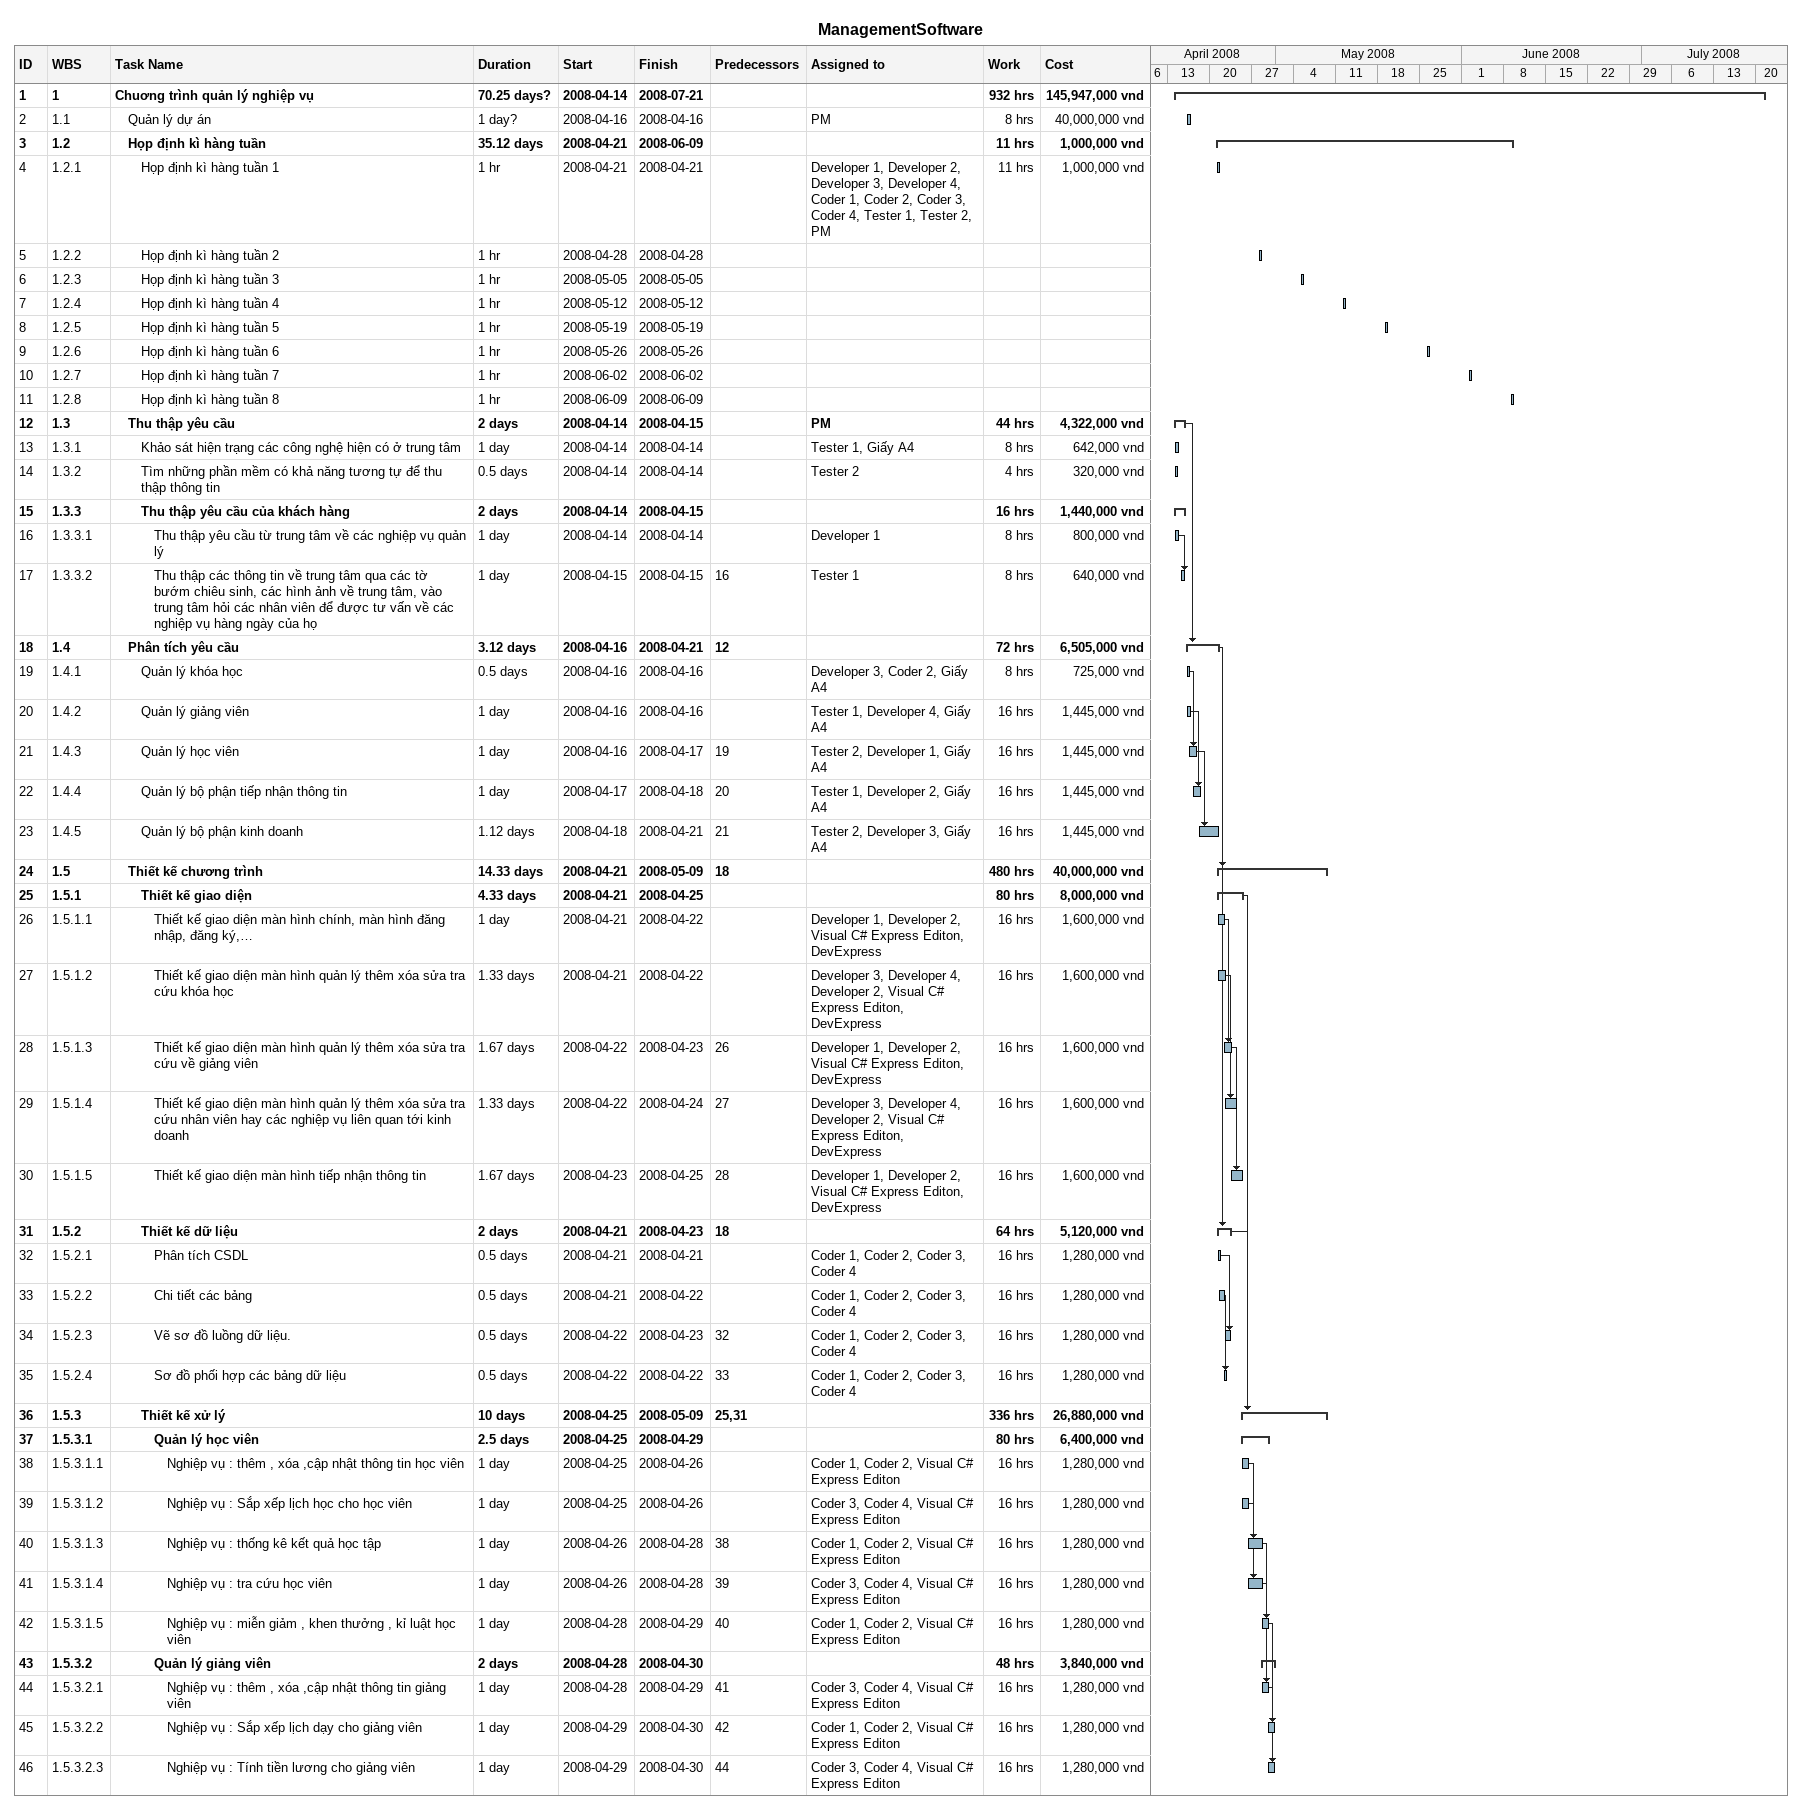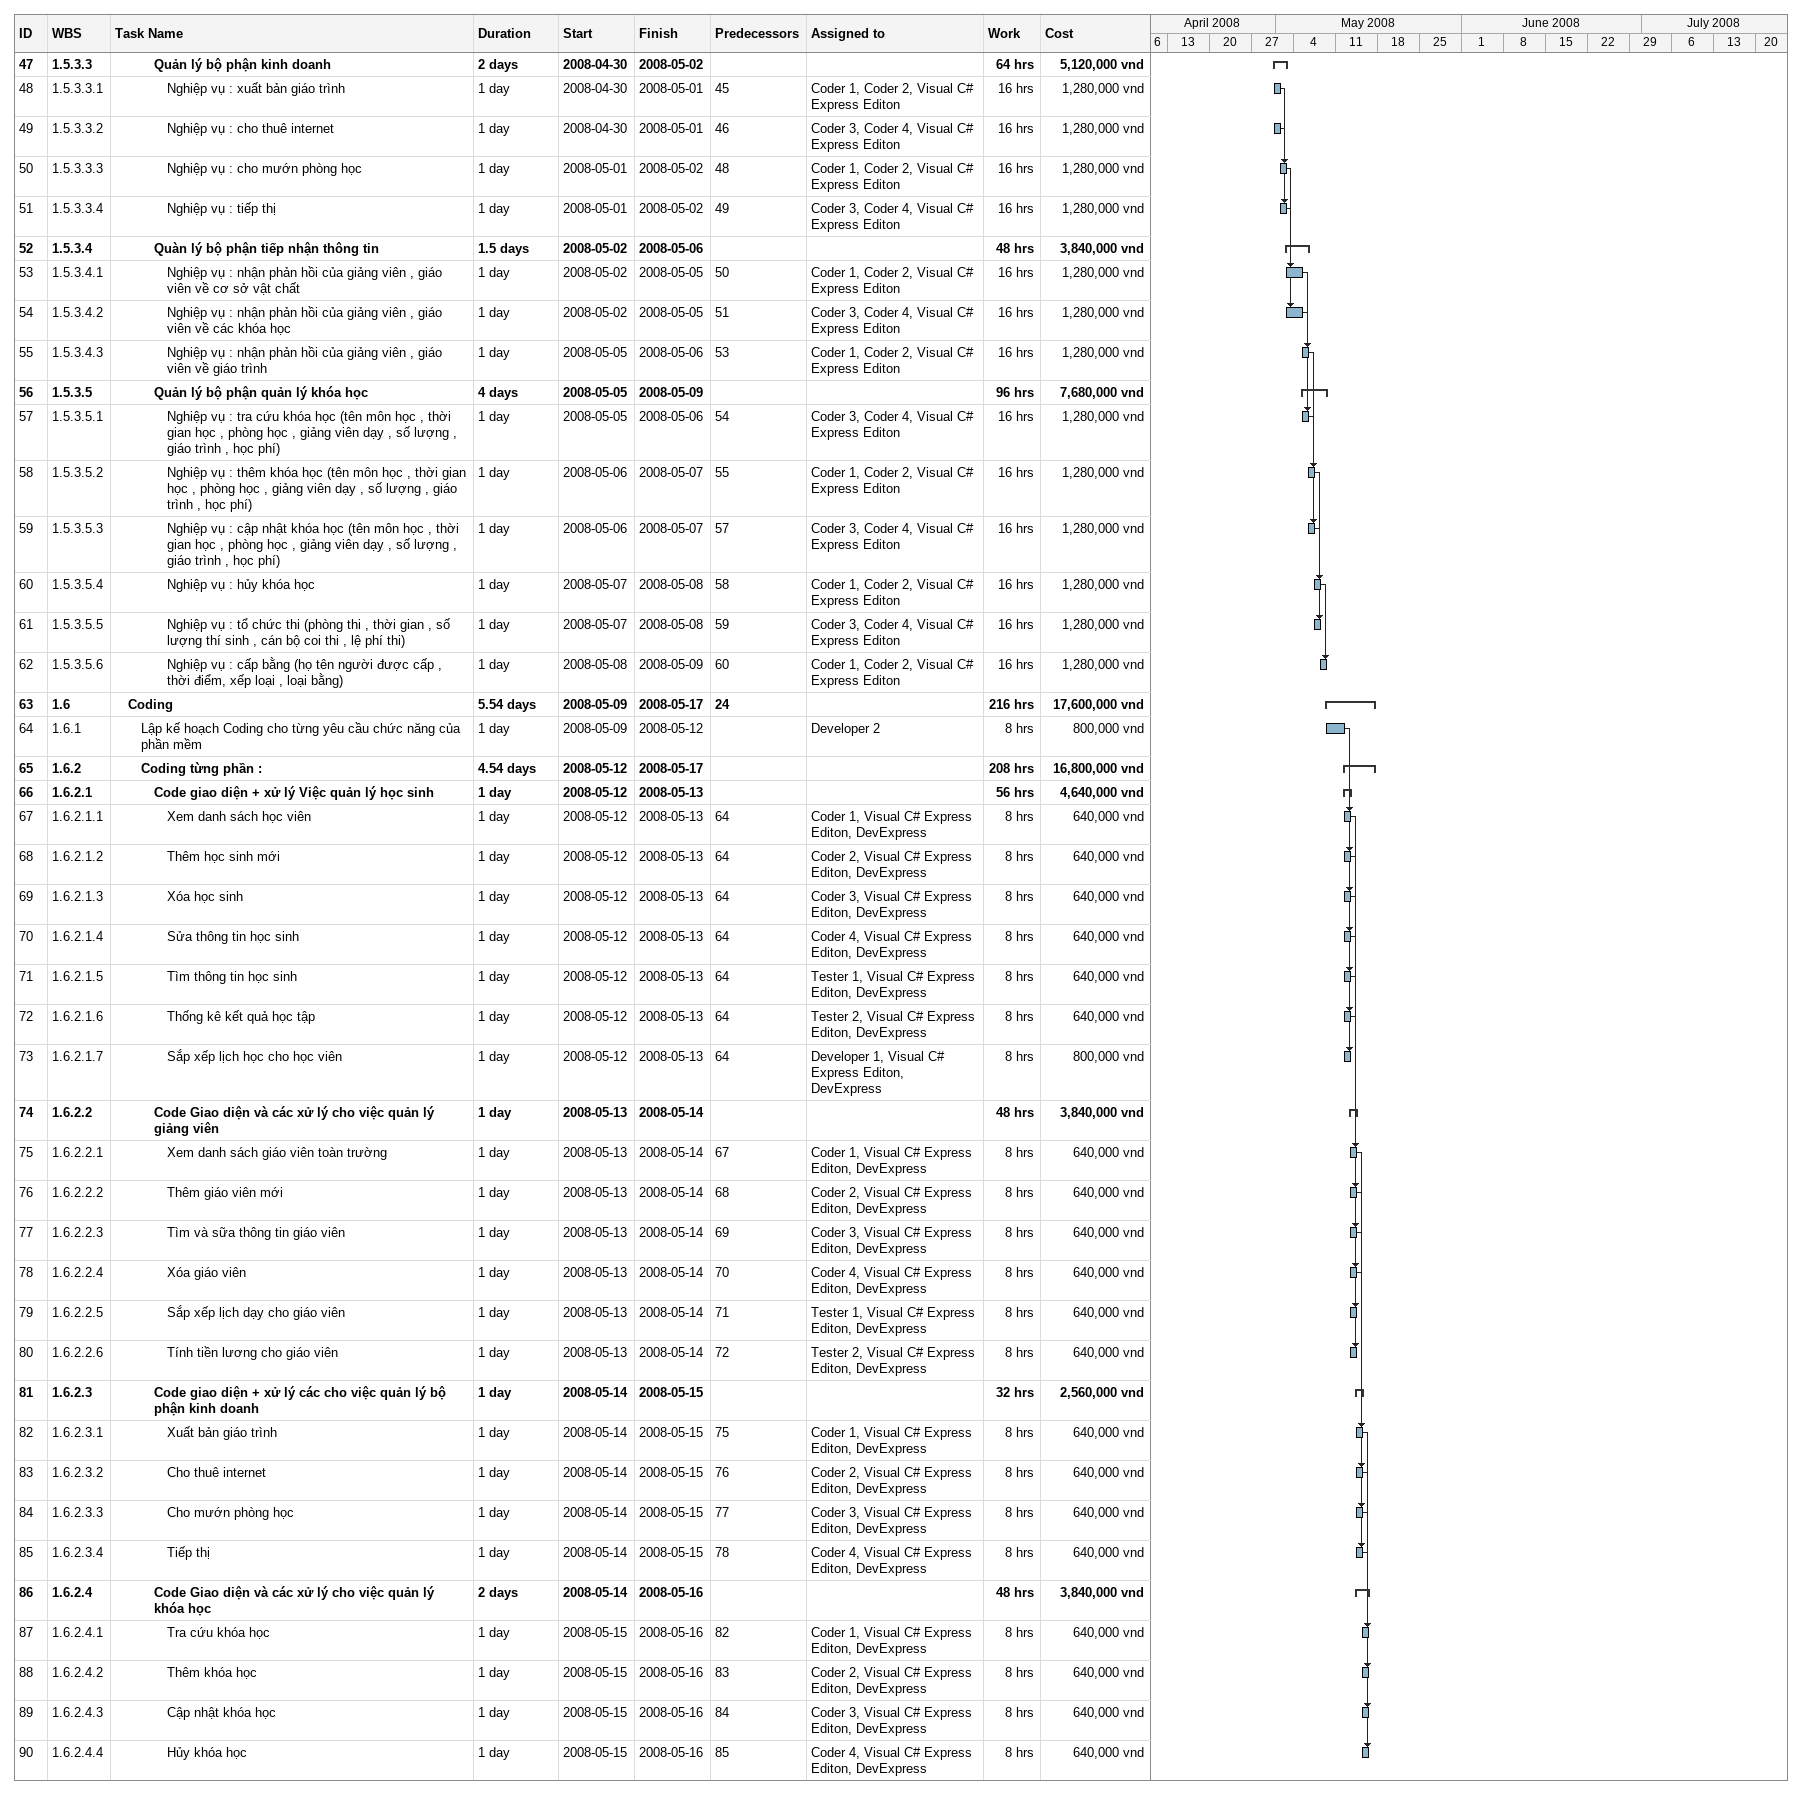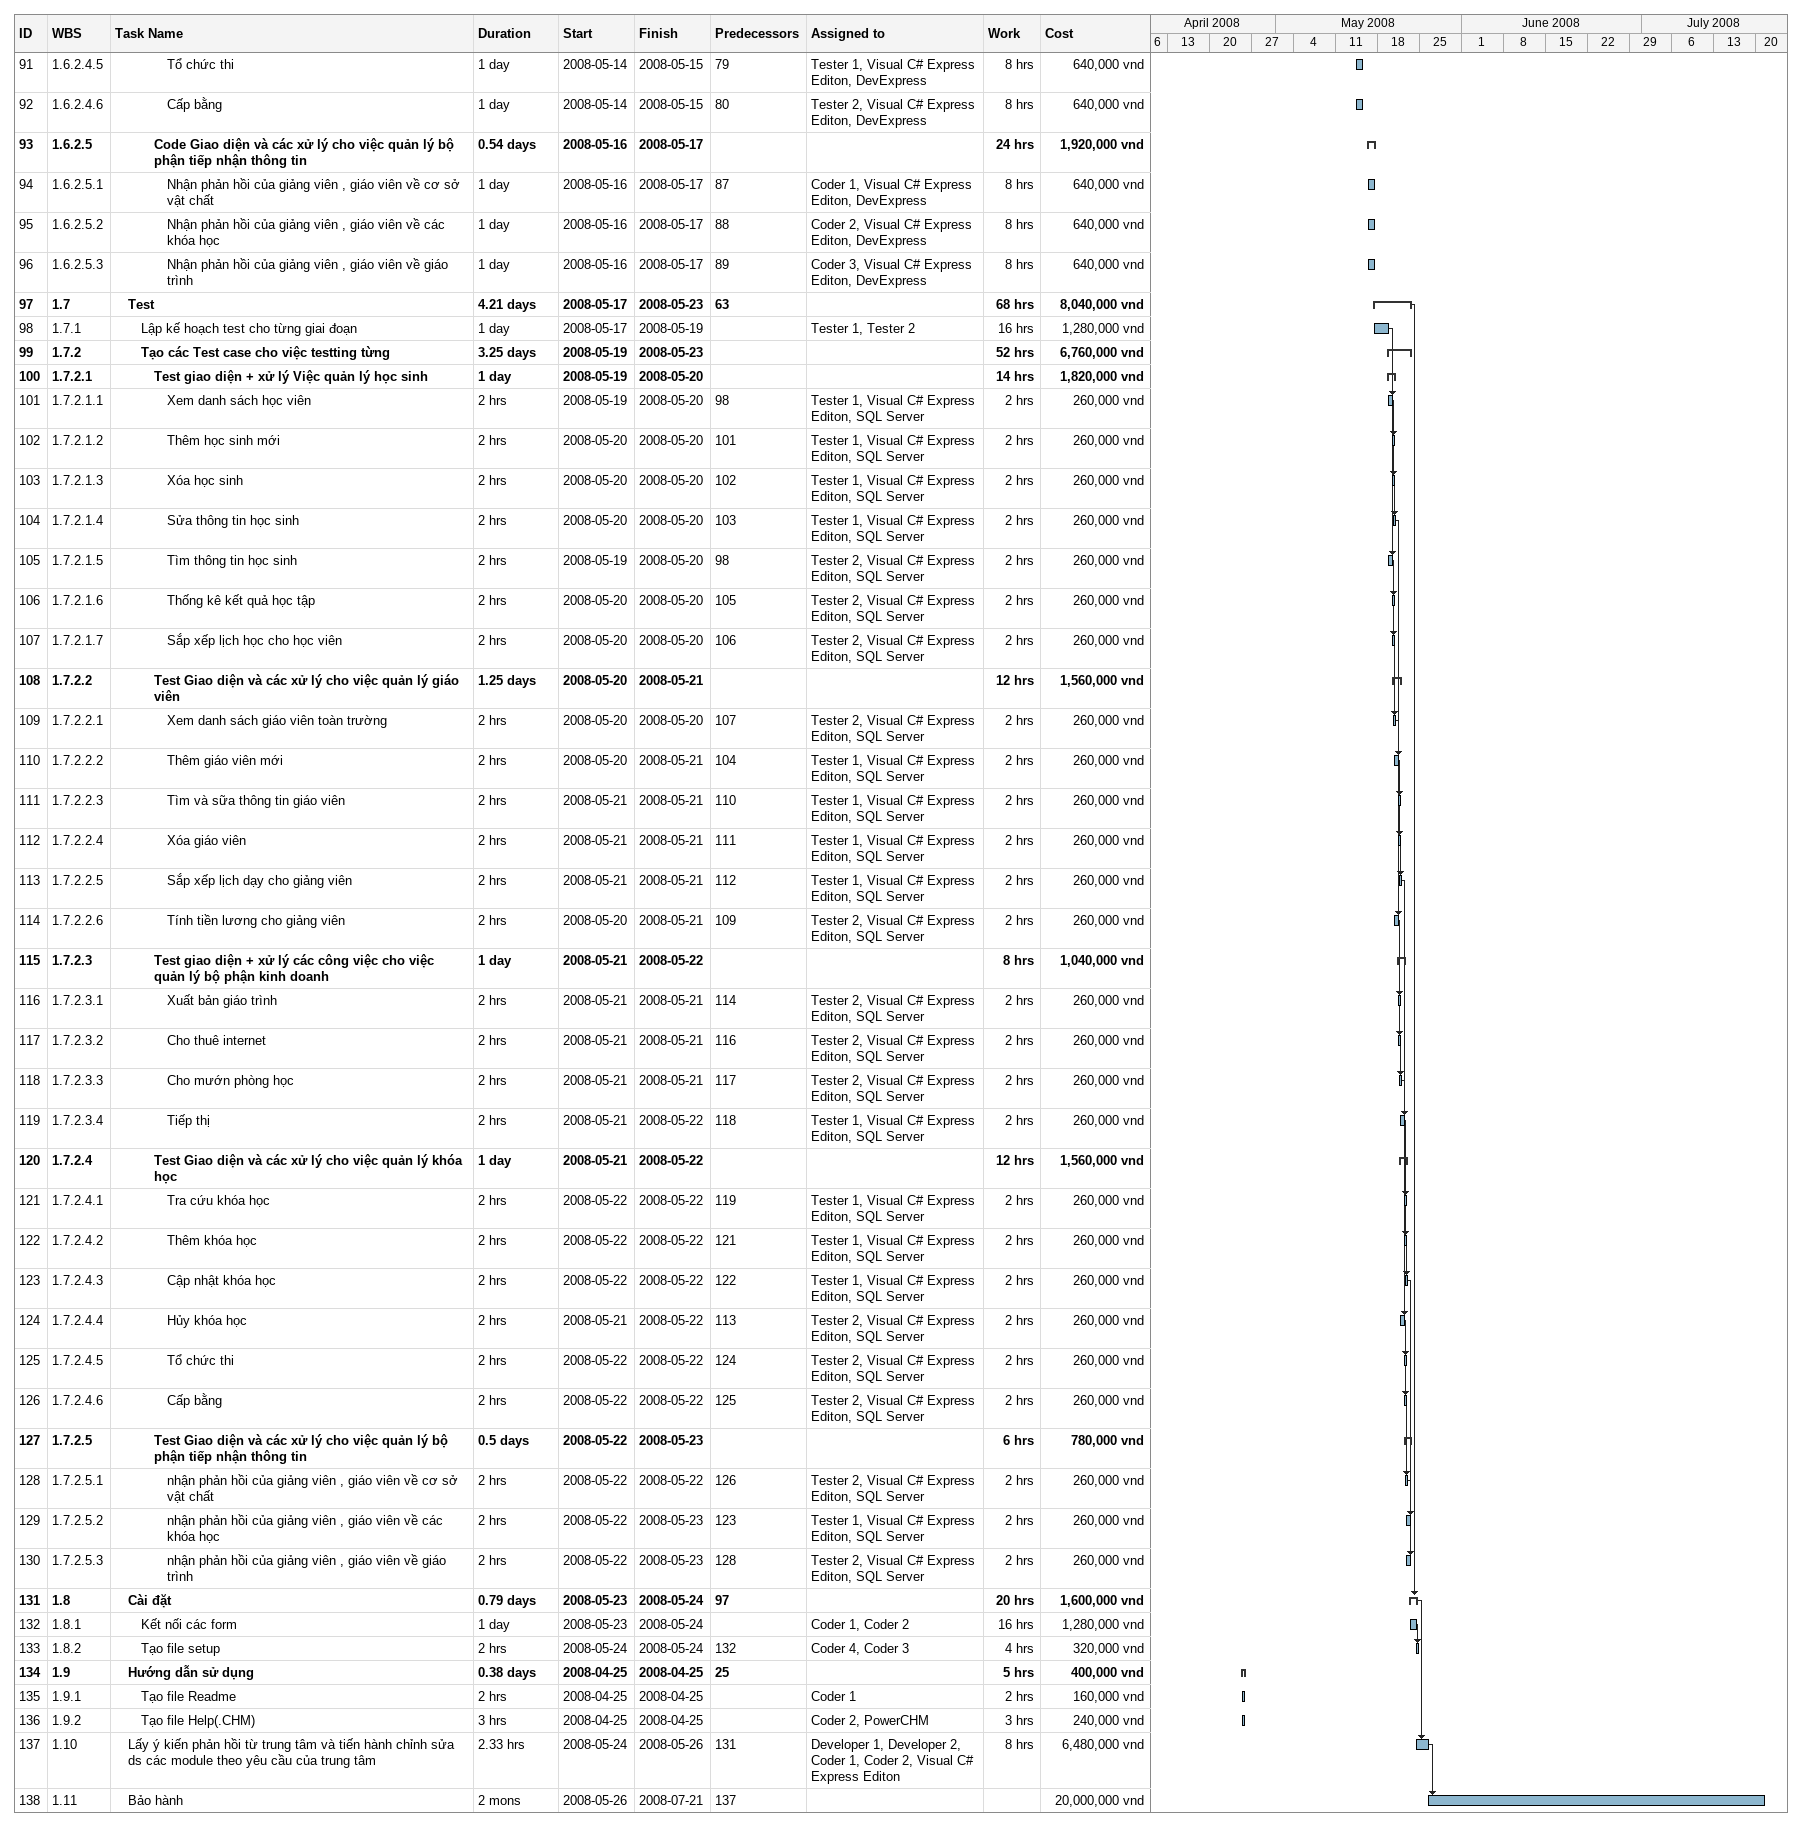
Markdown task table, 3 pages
ManagementSoftware

| ID | WBS | Task | Duration | Start | Finish | Predecessors | Resources | Work (h) | Cost (vnd) |
|---|---|---|---|---|---|---|---|---|---|
| 1 | 1 | **Chuơng trình quản lý nghiệp vụ** | 70.25d? | 2008-04-14 | 2008-07-21 |  |  | 932 | 145947000 |
| 2 | 1.1 | Quản lý dự án | 1d? | 2008-04-16 | 2008-04-16 |  | PM | 8 | 40000000 |
| 3 | 1.2 | **Họp định kì hàng tuần** | 35.12d | 2008-04-21 | 2008-06-09 |  |  | 11 | 1000000 |
| 4 | 1.2.1 | Họp định kì hàng tuần 1 | 1h | 2008-04-21 | 2008-04-21 |  | Developer 1, Developer 2, Developer 3, Developer 4, Coder 1, Coder 2, Coder 3, Coder 4, Tester 1, Tester 2, PM | 11 | 1000000 |
| 5 | 1.2.2 | Họp định kì hàng tuần 2 | 1h | 2008-04-28 | 2008-04-28 |  |  |  |  |
| 6 | 1.2.3 | Họp định kì hàng tuần 3 | 1h | 2008-05-05 | 2008-05-05 |  |  |  |  |
| 7 | 1.2.4 | Họp định kì hàng tuần 4 | 1h | 2008-05-12 | 2008-05-12 |  |  |  |  |
| 8 | 1.2.5 | Họp định kì hàng tuần 5 | 1h | 2008-05-19 | 2008-05-19 |  |  |  |  |
| 9 | 1.2.6 | Họp định kì hàng tuần 6 | 1h | 2008-05-26 | 2008-05-26 |  |  |  |  |
| 10 | 1.2.7 | Họp định kì hàng tuần 7 | 1h | 2008-06-02 | 2008-06-02 |  |  |  |  |
| 11 | 1.2.8 | Họp định kì hàng tuần 8 | 1h | 2008-06-09 | 2008-06-09 |  |  |  |  |
| 12 | 1.3 | **Thu thập yêu cầu** | 2d | 2008-04-14 | 2008-04-15 |  | PM | 44 | 4322000 |
| 13 | 1.3.1 | Khảo sát hiện trạng các công nghệ hiện có ở trung tâm | 1d | 2008-04-14 | 2008-04-14 |  | Tester 1, Giấy A4 | 8 | 642000 |
| 14 | 1.3.2 | Tìm những phần mềm có khả năng tương tự để thu thập thông tin | 0.5d | 2008-04-14 | 2008-04-14 |  | Tester 2 | 4 | 320000 |
| 15 | 1.3.3 | **Thu thập yêu cầu của khách hàng** | 2d | 2008-04-14 | 2008-04-15 |  |  | 16 | 1440000 |
| 16 | 1.3.3.1 | Thu thập yêu cầu từ trung tâm về các nghiệp vụ quản lý | 1d | 2008-04-14 | 2008-04-14 |  | Developer 1 | 8 | 800000 |
| 17 | 1.3.3.2 | Thu thập các thông tin về trung tâm qua các tờ bướm chiêu sinh, các hình ảnh về trung tâm, vào trung tâm hỏi các nhân viên để được tư vấn về các nghiệp vụ hàng ngày của họ | 1d | 2008-04-15 | 2008-04-15 | 16 | Tester 1 | 8 | 640000 |
| 18 | 1.4 | **Phân tích yêu cầu** | 3.12d | 2008-04-16 | 2008-04-21 | 12 |  | 72 | 6505000 |
| 19 | 1.4.1 | Quản lý khóa học | 0.5d | 2008-04-16 | 2008-04-16 |  | Developer 3, Coder 2, Giấy A4 | 8 | 725000 |
| 20 | 1.4.2 | Quản lý giảng viên | 1d | 2008-04-16 | 2008-04-16 |  | Tester 1, Developer 4, Giấy A4 | 16 | 1445000 |
| 21 | 1.4.3 | Quản lý học viên | 1d | 2008-04-16 | 2008-04-17 | 19 | Tester 2, Developer 1, Giấy A4 | 16 | 1445000 |
| 22 | 1.4.4 | Quản lý bộ phận tiếp nhận thông tin | 1d | 2008-04-17 | 2008-04-18 | 20 | Tester 1, Developer 2, Giấy A4 | 16 | 1445000 |
| 23 | 1.4.5 | Quản lý bộ phận kinh doanh | 1.12d | 2008-04-18 | 2008-04-21 | 21 | Tester 2, Developer 3, Giấy A4 | 16 | 1445000 |
| 24 | 1.5 | **Thiết kế chương trình** | 14.33d | 2008-04-21 | 2008-05-09 | 18 |  | 480 | 40000000 |
| 25 | 1.5.1 | **Thiết kế giao diện** | 4.33d | 2008-04-21 | 2008-04-25 |  |  | 80 | 8000000 |
| 26 | 1.5.1.1 | Thiết kế giao diện màn hình chính, màn hình đăng nhập, đăng ký,… | 1d | 2008-04-21 | 2008-04-22 |  | Developer 1, Developer 2, Visual C# Express Editon, DevExpress | 16 | 1600000 |
| 27 | 1.5.1.2 | Thiết kế giao diện màn hình quản lý thêm xóa sửa tra cứu khóa học | 1.33d | 2008-04-21 | 2008-04-22 |  | Developer 3, Developer 4, Developer 2, Visual C# Express Editon, DevExpress | 16 | 1600000 |
| 28 | 1.5.1.3 | Thiết kế giao diện màn hình quản lý thêm xóa sửa tra cứu về giảng viên | 1.67d | 2008-04-22 | 2008-04-23 | 26 | Developer 1, Developer 2, Visual C# Express Editon, DevExpress | 16 | 1600000 |
| 29 | 1.5.1.4 | Thiết kế giao diện màn hình quản lý thêm xóa sửa tra cứu nhân viên hay các nghiệp vụ liên quan tới kinh doanh | 1.33d | 2008-04-22 | 2008-04-24 | 27 | Developer 3, Developer 4, Developer 2, Visual C# Express Editon, DevExpress | 16 | 1600000 |
| 30 | 1.5.1.5 | Thiết kế giao diện màn hình tiếp nhận thông tin | 1.67d | 2008-04-23 | 2008-04-25 | 28 | Developer 1, Developer 2, Visual C# Express Editon, DevExpress | 16 | 1600000 |
| 31 | 1.5.2 | **Thiết kế dữ liệu** | 2d | 2008-04-21 | 2008-04-23 | 18 |  | 64 | 5120000 |
| 32 | 1.5.2.1 | Phân tích CSDL | 0.5d | 2008-04-21 | 2008-04-21 |  | Coder 1, Coder 2, Coder 3, Coder 4 | 16 | 1280000 |
| 33 | 1.5.2.2 | Chi tiết các bảng | 0.5d | 2008-04-21 | 2008-04-22 |  | Coder 1, Coder 2, Coder 3, Coder 4 | 16 | 1280000 |
| 34 | 1.5.2.3 | Vẽ sơ đồ luồng dữ liệu. | 0.5d | 2008-04-22 | 2008-04-23 | 32 | Coder 1, Coder 2, Coder 3, Coder 4 | 16 | 1280000 |
| 35 | 1.5.2.4 | Sơ đồ phối hợp các bảng dữ liệu | 0.5d | 2008-04-22 | 2008-04-22 | 33 | Coder 1, Coder 2, Coder 3, Coder 4 | 16 | 1280000 |
| 36 | 1.5.3 | **Thiết kế xử lý** | 10d | 2008-04-25 | 2008-05-09 | 25, 31 |  | 336 | 26880000 |
| 37 | 1.5.3.1 | **Quản lý học viên** | 2.5d | 2008-04-25 | 2008-04-29 |  |  | 80 | 6400000 |
| 38 | 1.5.3.1.1 | Nghiệp vụ : thêm , xóa ,cập nhật thông tin học viên | 1d | 2008-04-25 | 2008-04-26 |  | Coder 1, Coder 2, Visual C# Express Editon | 16 | 1280000 |
| 39 | 1.5.3.1.2 | Nghiệp vụ : Sắp xếp lịch học cho học viên | 1d | 2008-04-25 | 2008-04-26 |  | Coder 3, Coder 4, Visual C# Express Editon | 16 | 1280000 |
| 40 | 1.5.3.1.3 | Nghiệp vụ : thống kê kết quả học tập | 1d | 2008-04-26 | 2008-04-28 | 38 | Coder 1, Coder 2, Visual C# Express Editon | 16 | 1280000 |
| 41 | 1.5.3.1.4 | Nghiệp vụ : tra cứu học viên | 1d | 2008-04-26 | 2008-04-28 | 39 | Coder 3, Coder 4, Visual C# Express Editon | 16 | 1280000 |
| 42 | 1.5.3.1.5 | Nghiệp vụ : miễn giảm , khen thưởng , kỉ luật học viên | 1d | 2008-04-28 | 2008-04-29 | 40 | Coder 1, Coder 2, Visual C# Express Editon | 16 | 1280000 |
| 43 | 1.5.3.2 | **Quản lý giảng viên** | 2d | 2008-04-28 | 2008-04-30 |  |  | 48 | 3840000 |
| 44 | 1.5.3.2.1 | Nghiệp vụ : thêm , xóa ,cập nhật thông tin giảng viên | 1d | 2008-04-28 | 2008-04-29 | 41 | Coder 3, Coder 4, Visual C# Express Editon | 16 | 1280000 |
| 45 | 1.5.3.2.2 | Nghiệp vụ : Sắp xếp lịch dạy cho giảng viên | 1d | 2008-04-29 | 2008-04-30 | 42 | Coder 1, Coder 2, Visual C# Express Editon | 16 | 1280000 |
| 46 | 1.5.3.2.3 | Nghiệp vụ : Tính tiền lương cho giảng viên | 1d | 2008-04-29 | 2008-04-30 | 44 | Coder 3, Coder 4, Visual C# Express Editon | 16 | 1280000 |
| 47 | 1.5.3.3 | **Quản lý bộ phận kinh doanh** | 2d | 2008-04-30 | 2008-05-02 |  |  | 64 | 5120000 |
| 48 | 1.5.3.3.1 | Nghiệp vụ : xuất bản giáo trình | 1d | 2008-04-30 | 2008-05-01 | 45 | Coder 1, Coder 2, Visual C# Express Editon | 16 | 1280000 |
| 49 | 1.5.3.3.2 | Nghiệp vụ : cho thuê internet | 1d | 2008-04-30 | 2008-05-01 | 46 | Coder 3, Coder 4, Visual C# Express Editon | 16 | 1280000 |
| 50 | 1.5.3.3.3 | Nghiệp vụ : cho mướn phòng học | 1d | 2008-05-01 | 2008-05-02 | 48 | Coder 1, Coder 2, Visual C# Express Editon | 16 | 1280000 |
| 51 | 1.5.3.3.4 | Nghiệp vụ : tiếp thị | 1d | 2008-05-01 | 2008-05-02 | 49 | Coder 3, Coder 4, Visual C# Express Editon | 16 | 1280000 |
| 52 | 1.5.3.4 | **Quàn lý bộ phận tiếp nhận thông tin** | 1.5d | 2008-05-02 | 2008-05-06 |  |  | 48 | 3840000 |
| 53 | 1.5.3.4.1 | Nghiệp vụ : nhận phản hồi của giảng viên , giáo viên về cơ sở vật chất | 1d | 2008-05-02 | 2008-05-05 | 50 | Coder 1, Coder 2, Visual C# Express Editon | 16 | 1280000 |
| 54 | 1.5.3.4.2 | Nghiệp vụ : nhận phản hồi của giảng viên , giáo viên về các khóa học | 1d | 2008-05-02 | 2008-05-05 | 51 | Coder 3, Coder 4, Visual C# Express Editon | 16 | 1280000 |
| 55 | 1.5.3.4.3 | Nghiệp vụ : nhận phản hồi của giảng viên , giáo viên về giáo trình | 1d | 2008-05-05 | 2008-05-06 | 53 | Coder 1, Coder 2, Visual C# Express Editon | 16 | 1280000 |
| 56 | 1.5.3.5 | **Quản lý bộ phận quản lý khóa học** | 4d | 2008-05-05 | 2008-05-09 |  |  | 96 | 7680000 |
| 57 | 1.5.3.5.1 | Nghiệp vụ : tra cứu khóa học (tên môn học , thời gian học , phòng học , giảng viên dạy , số lượng , giáo trình , học phí) | 1d | 2008-05-05 | 2008-05-06 | 54 | Coder 3, Coder 4, Visual C# Express Editon | 16 | 1280000 |
| 58 | 1.5.3.5.2 | Nghiệp vụ : thêm khóa học (tên môn học , thời gian học , phòng học , giảng viên dạy , số lượng , giáo trình , học phí) | 1d | 2008-05-06 | 2008-05-07 | 55 | Coder 1, Coder 2, Visual C# Express Editon | 16 | 1280000 |
| 59 | 1.5.3.5.3 | Nghiệp vụ : cập nhật khóa học (tên môn học , thời gian học , phòng học , giảng viên dạy , số lượng , giáo trình , học phí) | 1d | 2008-05-06 | 2008-05-07 | 57 | Coder 3, Coder 4, Visual C# Express Editon | 16 | 1280000 |
| 60 | 1.5.3.5.4 | Nghiệp vụ : hủy khóa học | 1d | 2008-05-07 | 2008-05-08 | 58 | Coder 1, Coder 2, Visual C# Express Editon | 16 | 1280000 |
| 61 | 1.5.3.5.5 | Nghiệp vụ : tổ chức thi (phòng thi , thời gian , số lượng thí sinh , cán bộ coi thi , lệ phí thi) | 1d | 2008-05-07 | 2008-05-08 | 59 | Coder 3, Coder 4, Visual C# Express Editon | 16 | 1280000 |
| 62 | 1.5.3.5.6 | Nghiệp vụ : cấp bằng (họ tên người được cấp , thời điểm, xếp loại , loại bằng) | 1d | 2008-05-08 | 2008-05-09 | 60 | Coder 1, Coder 2, Visual C# Express Editon | 16 | 1280000 |
| 63 | 1.6 | **Coding** | 5.54d | 2008-05-09 | 2008-05-17 | 24 |  | 216 | 17600000 |
| 64 | 1.6.1 | Lập kế hoạch Coding cho từng yêu cầu chức năng của phần mềm | 1d | 2008-05-09 | 2008-05-12 |  | Developer 2 | 8 | 800000 |
| 65 | 1.6.2 | **Coding từng phần :** | 4.54d | 2008-05-12 | 2008-05-17 |  |  | 208 | 16800000 |
| 66 | 1.6.2.1 | **Code giao diện + xử lý Việc quản lý học sinh** | 1d | 2008-05-12 | 2008-05-13 |  |  | 56 | 4640000 |
| 67 | 1.6.2.1.1 | Xem danh sách học viên | 1d | 2008-05-12 | 2008-05-13 | 64 | Coder 1, Visual C# Express Editon, DevExpress | 8 | 640000 |
| 68 | 1.6.2.1.2 | Thêm học sinh mới | 1d | 2008-05-12 | 2008-05-13 | 64 | Coder 2, Visual C# Express Editon, DevExpress | 8 | 640000 |
| 69 | 1.6.2.1.3 | Xóa học sinh | 1d | 2008-05-12 | 2008-05-13 | 64 | Coder 3, Visual C# Express Editon, DevExpress | 8 | 640000 |
| 70 | 1.6.2.1.4 | Sửa thông tin học sinh | 1d | 2008-05-12 | 2008-05-13 | 64 | Coder 4, Visual C# Express Editon, DevExpress | 8 | 640000 |
| 71 | 1.6.2.1.5 | Tìm thông tin học sinh | 1d | 2008-05-12 | 2008-05-13 | 64 | Tester 1, Visual C# Express Editon, DevExpress | 8 | 640000 |
| 72 | 1.6.2.1.6 | Thống kê kết quả học tập | 1d | 2008-05-12 | 2008-05-13 | 64 | Tester 2, Visual C# Express Editon, DevExpress | 8 | 640000 |
| 73 | 1.6.2.1.7 | Sắp xếp lịch học cho học viên | 1d | 2008-05-12 | 2008-05-13 | 64 | Developer 1, Visual C# Express Editon, DevExpress | 8 | 800000 |
| 74 | 1.6.2.2 | **Code Giao diện và các xử lý cho việc quản lý giảng viên** | 1d | 2008-05-13 | 2008-05-14 |  |  | 48 | 3840000 |
| 75 | 1.6.2.2.1 | Xem danh sách giáo viên toàn trường | 1d | 2008-05-13 | 2008-05-14 | 67 | Coder 1, Visual C# Express Editon, DevExpress | 8 | 640000 |
| 76 | 1.6.2.2.2 | Thêm giáo viên mới | 1d | 2008-05-13 | 2008-05-14 | 68 | Coder 2, Visual C# Express Editon, DevExpress | 8 | 640000 |
| 77 | 1.6.2.2.3 | Tìm và sữa thông tin giáo viên | 1d | 2008-05-13 | 2008-05-14 | 69 | Coder 3, Visual C# Express Editon, DevExpress | 8 | 640000 |
| 78 | 1.6.2.2.4 | Xóa giáo viên | 1d | 2008-05-13 | 2008-05-14 | 70 | Coder 4, Visual C# Express Editon, DevExpress | 8 | 640000 |
| 79 | 1.6.2.2.5 | Sắp xếp lịch dạy cho giáo viên | 1d | 2008-05-13 | 2008-05-14 | 71 | Tester 1, Visual C# Express Editon, DevExpress | 8 | 640000 |
| 80 | 1.6.2.2.6 | Tính tiền lương cho giáo viên | 1d | 2008-05-13 | 2008-05-14 | 72 | Tester 2, Visual C# Express Editon, DevExpress | 8 | 640000 |
| 81 | 1.6.2.3 | **Code giao diện + xử lý các cho việc quản lý bộ phận kinh doanh** | 1d | 2008-05-14 | 2008-05-15 |  |  | 32 | 2560000 |
| 82 | 1.6.2.3.1 | Xuất bản giáo trình | 1d | 2008-05-14 | 2008-05-15 | 75 | Coder 1, Visual C# Express Editon, DevExpress | 8 | 640000 |
| 83 | 1.6.2.3.2 | Cho thuê internet | 1d | 2008-05-14 | 2008-05-15 | 76 | Coder 2, Visual C# Express Editon, DevExpress | 8 | 640000 |
| 84 | 1.6.2.3.3 | Cho mướn phòng học | 1d | 2008-05-14 | 2008-05-15 | 77 | Coder 3, Visual C# Express Editon, DevExpress | 8 | 640000 |
| 85 | 1.6.2.3.4 | Tiếp thị | 1d | 2008-05-14 | 2008-05-15 | 78 | Coder 4, Visual C# Express Editon, DevExpress | 8 | 640000 |
| 86 | 1.6.2.4 | **Code Giao diện và các xử lý cho việc quản lý khóa học** | 2d | 2008-05-14 | 2008-05-16 |  |  | 48 | 3840000 |
| 87 | 1.6.2.4.1 | Tra cứu khóa học | 1d | 2008-05-15 | 2008-05-16 | 82 | Coder 1, Visual C# Express Editon, DevExpress | 8 | 640000 |
| 88 | 1.6.2.4.2 | Thêm khóa học | 1d | 2008-05-15 | 2008-05-16 | 83 | Coder 2, Visual C# Express Editon, DevExpress | 8 | 640000 |
| 89 | 1.6.2.4.3 | Cập nhật khóa học | 1d | 2008-05-15 | 2008-05-16 | 84 | Coder 3, Visual C# Express Editon, DevExpress | 8 | 640000 |
| 90 | 1.6.2.4.4 | Hủy khóa học | 1d | 2008-05-15 | 2008-05-16 | 85 | Coder 4, Visual C# Express Editon, DevExpress | 8 | 640000 |
| 91 | 1.6.2.4.5 | Tổ chức thi | 1d | 2008-05-14 | 2008-05-15 | 79 | Tester 1, Visual C# Express Editon, DevExpress | 8 | 640000 |
| 92 | 1.6.2.4.6 | Cấp bằng | 1d | 2008-05-14 | 2008-05-15 | 80 | Tester 2, Visual C# Express Editon, DevExpress | 8 | 640000 |
| 93 | 1.6.2.5 | **Code Giao diện và các xử lý cho việc quản lý bộ phận tiếp nhận thông tin** | 0.54d | 2008-05-16 | 2008-05-17 |  |  | 24 | 1920000 |
| 94 | 1.6.2.5.1 | Nhận phản hồi của giảng viên , giáo viên về cơ sở vật chất | 1d | 2008-05-16 | 2008-05-17 | 87 | Coder 1, Visual C# Express Editon, DevExpress | 8 | 640000 |
| 95 | 1.6.2.5.2 | Nhận phản hồi của giảng viên , giáo viên về các khóa học | 1d | 2008-05-16 | 2008-05-17 | 88 | Coder 2, Visual C# Express Editon, DevExpress | 8 | 640000 |
| 96 | 1.6.2.5.3 | Nhận phản hồi của giảng viên , giáo viên về giáo trình | 1d | 2008-05-16 | 2008-05-17 | 89 | Coder 3, Visual C# Express Editon, DevExpress | 8 | 640000 |
| 97 | 1.7 | **Test** | 4.21d | 2008-05-17 | 2008-05-23 | 63 |  | 68 | 8040000 |
| 98 | 1.7.1 | Lập kế hoạch test cho từng giai đoạn | 1d | 2008-05-17 | 2008-05-19 |  | Tester 1, Tester 2 | 16 | 1280000 |
| 99 | 1.7.2 | **Tạo các Test case cho việc testting từng** | 3.25d | 2008-05-19 | 2008-05-23 |  |  | 52 | 6760000 |
| 100 | 1.7.2.1 | **Test giao diện + xử lý Việc quản lý học sinh** | 1d | 2008-05-19 | 2008-05-20 |  |  | 14 | 1820000 |
| 101 | 1.7.2.1.1 | Xem danh sách học viên | 2h | 2008-05-19 | 2008-05-20 | 98 | Tester 1, Visual C# Express Editon, SQL Server | 2 | 260000 |
| 102 | 1.7.2.1.2 | Thêm học sinh mới | 2h | 2008-05-20 | 2008-05-20 | 101 | Tester 1, Visual C# Express Editon, SQL Server | 2 | 260000 |
| 103 | 1.7.2.1.3 | Xóa học sinh | 2h | 2008-05-20 | 2008-05-20 | 102 | Tester 1, Visual C# Express Editon, SQL Server | 2 | 260000 |
| 104 | 1.7.2.1.4 | Sửa thông tin học sinh | 2h | 2008-05-20 | 2008-05-20 | 103 | Tester 1, Visual C# Express Editon, SQL Server | 2 | 260000 |
| 105 | 1.7.2.1.5 | Tìm thông tin học sinh | 2h | 2008-05-19 | 2008-05-20 | 98 | Tester 2, Visual C# Express Editon, SQL Server | 2 | 260000 |
| 106 | 1.7.2.1.6 | Thống kê kết quả học tập | 2h | 2008-05-20 | 2008-05-20 | 105 | Tester 2, Visual C# Express Editon, SQL Server | 2 | 260000 |
| 107 | 1.7.2.1.7 | Sắp xếp lịch học cho học viên | 2h | 2008-05-20 | 2008-05-20 | 106 | Tester 2, Visual C# Express Editon, SQL Server | 2 | 260000 |
| 108 | 1.7.2.2 | **Test Giao diện và các xử lý cho việc quản lý giáo viên** | 1.25d | 2008-05-20 | 2008-05-21 |  |  | 12 | 1560000 |
| 109 | 1.7.2.2.1 | Xem danh sách giáo viên toàn trường | 2h | 2008-05-20 | 2008-05-20 | 107 | Tester 2, Visual C# Express Editon, SQL Server | 2 | 260000 |
| 110 | 1.7.2.2.2 | Thêm giáo viên mới | 2h | 2008-05-20 | 2008-05-21 | 104 | Tester 1, Visual C# Express Editon, SQL Server | 2 | 260000 |
| 111 | 1.7.2.2.3 | Tìm và sữa thông tin giáo viên | 2h | 2008-05-21 | 2008-05-21 | 110 | Tester 1, Visual C# Express Editon, SQL Server | 2 | 260000 |
| 112 | 1.7.2.2.4 | Xóa giáo viên | 2h | 2008-05-21 | 2008-05-21 | 111 | Tester 1, Visual C# Express Editon, SQL Server | 2 | 260000 |
| 113 | 1.7.2.2.5 | Sắp xếp lịch dạy cho giảng viên | 2h | 2008-05-21 | 2008-05-21 | 112 | Tester 1, Visual C# Express Editon, SQL Server | 2 | 260000 |
| 114 | 1.7.2.2.6 | Tính tiền lương cho giảng viên | 2h | 2008-05-20 | 2008-05-21 | 109 | Tester 2, Visual C# Express Editon, SQL Server | 2 | 260000 |
| 115 | 1.7.2.3 | **Test giao diện + xử lý các công việc cho việc quản lý bộ phận kinh doanh** | 1d | 2008-05-21 | 2008-05-22 |  |  | 8 | 1040000 |
| 116 | 1.7.2.3.1 | Xuất bản giáo trình | 2h | 2008-05-21 | 2008-05-21 | 114 | Tester 2, Visual C# Express Editon, SQL Server | 2 | 260000 |
| 117 | 1.7.2.3.2 | Cho thuê internet | 2h | 2008-05-21 | 2008-05-21 | 116 | Tester 2, Visual C# Express Editon, SQL Server | 2 | 260000 |
| 118 | 1.7.2.3.3 | Cho mướn phòng học | 2h | 2008-05-21 | 2008-05-21 | 117 | Tester 2, Visual C# Express Editon, SQL Server | 2 | 260000 |
| 119 | 1.7.2.3.4 | Tiếp thị | 2h | 2008-05-21 | 2008-05-22 | 118 | Tester 1, Visual C# Express Editon, SQL Server | 2 | 260000 |
| 120 | 1.7.2.4 | **Test Giao diện và các xử lý cho việc quản lý khóa học** | 1d | 2008-05-21 | 2008-05-22 |  |  | 12 | 1560000 |
| 121 | 1.7.2.4.1 | Tra cứu khóa học | 2h | 2008-05-22 | 2008-05-22 | 119 | Tester 1, Visual C# Express Editon, SQL Server | 2 | 260000 |
| 122 | 1.7.2.4.2 | Thêm khóa học | 2h | 2008-05-22 | 2008-05-22 | 121 | Tester 1, Visual C# Express Editon, SQL Server | 2 | 260000 |
| 123 | 1.7.2.4.3 | Cập nhật khóa học | 2h | 2008-05-22 | 2008-05-22 | 122 | Tester 1, Visual C# Express Editon, SQL Server | 2 | 260000 |
| 124 | 1.7.2.4.4 | Hủy khóa học | 2h | 2008-05-21 | 2008-05-22 | 113 | Tester 2, Visual C# Express Editon, SQL Server | 2 | 260000 |
| 125 | 1.7.2.4.5 | Tổ chức thi | 2h | 2008-05-22 | 2008-05-22 | 124 | Tester 2, Visual C# Express Editon, SQL Server | 2 | 260000 |
| 126 | 1.7.2.4.6 | Cấp bằng | 2h | 2008-05-22 | 2008-05-22 | 125 | Tester 2, Visual C# Express Editon, SQL Server | 2 | 260000 |
| 127 | 1.7.2.5 | **Test Giao diện và các xử lý cho việc quản lý bộ phận tiếp nhận thông tin** | 0.5d | 2008-05-22 | 2008-05-23 |  |  | 6 | 780000 |
| 128 | 1.7.2.5.1 | nhận phản hồi của giảng viên , giáo viên về cơ sở vật chất | 2h | 2008-05-22 | 2008-05-22 | 126 | Tester 2, Visual C# Express Editon, SQL Server | 2 | 260000 |
| 129 | 1.7.2.5.2 | nhận phản hồi của giảng viên , giáo viên về các khóa học | 2h | 2008-05-22 | 2008-05-23 | 123 | Tester 1, Visual C# Express Editon, SQL Server | 2 | 260000 |
| 130 | 1.7.2.5.3 | nhận phản hồi của giảng viên , giáo viên về giáo trình | 2h | 2008-05-22 | 2008-05-23 | 128 | Tester 2, Visual C# Express Editon, SQL Server | 2 | 260000 |
| 131 | 1.8 | **Cài đặt** | 0.79d | 2008-05-23 | 2008-05-24 | 97 |  | 20 | 1600000 |
| 132 | 1.8.1 | Kết nối các form | 1d | 2008-05-23 | 2008-05-24 |  | Coder 1, Coder 2 | 16 | 1280000 |
| 133 | 1.8.2 | Tạo file setup | 2h | 2008-05-24 | 2008-05-24 | 132 | Coder 4, Coder 3 | 4 | 320000 |
| 134 | 1.9 | **Hướng dẫn sử dụng** | 0.38d | 2008-04-25 | 2008-04-25 | 25 |  | 5 | 400000 |
| 135 | 1.9.1 | Tạo file Readme | 2h | 2008-04-25 | 2008-04-25 |  | Coder 1 | 2 | 160000 |
| 136 | 1.9.2 | Tạo file Help(.CHM) | 3h | 2008-04-25 | 2008-04-25 |  | Coder 2, PowerCHM | 3 | 240000 |
| 137 | 1.10 | Lấy ý kiến phản hồi từ trung tâm và tiến hành chỉnh sửa ds các module theo yêu cầu của trung tâm | 2.33h | 2008-05-24 | 2008-05-26 | 131 | Developer 1, Developer 2, Coder 1, Coder 2, Visual C# Express Editon | 8 | 6480000 |
| 138 | 1.11 | Bảo hành | 2mo | 2008-05-26 | 2008-07-21 | 137 |  |  | 20000000 |
